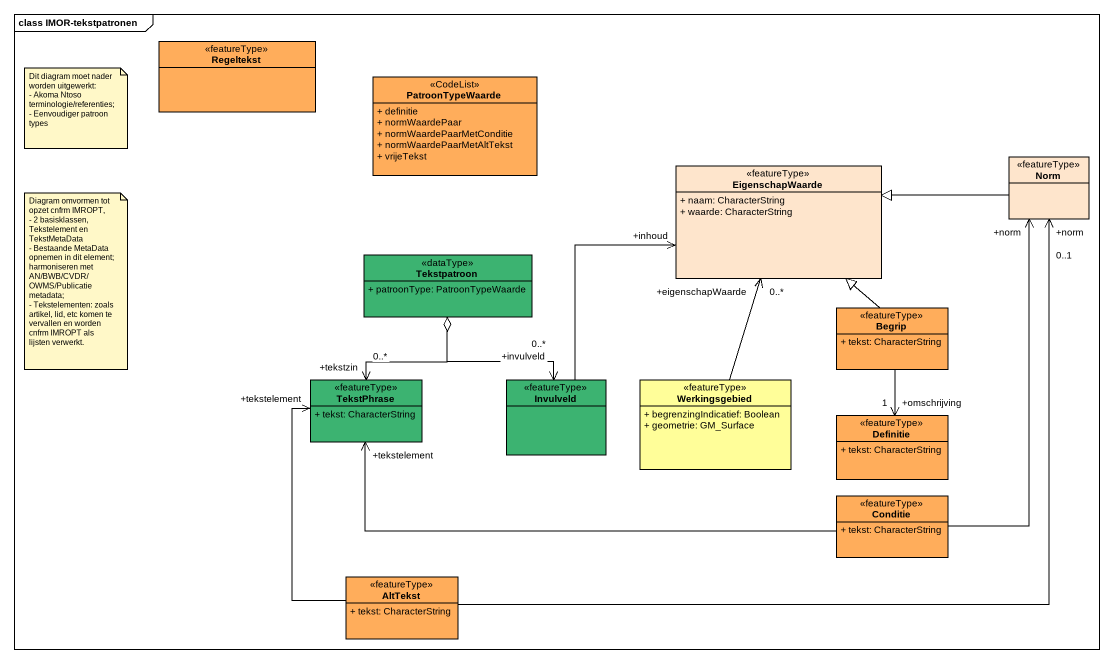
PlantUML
@startuml
mainframe class IMOR-tekstpatronen
hide circle
hide empty members
skinparam classAttributeIconSize 0
class Regeltekst <<featureType>> #FFAD5B
class PatroonTypeWaarde <<CodeList>> #FFAD5B {
  + definitie
  + normWaardePaar
  + normWaardePaarMetConditie
  + normWaardePaarMetAltTekst
  + vrijeTekst
}
class EigenschapWaarde <<featureType>> #FEE5CC {
  + naam: CharacterString
  + waarde: CharacterString
}
class Norm <<featureType>> #FEE5CC
class Tekstpatroon <<dataType>> #3CB371 {
  + patroonType: PatroonTypeWaarde
}
class Begrip <<featureType>> #FFAD5B {
  + tekst: CharacterString
}
class TekstPhrase <<featureType>> #3CB371 {
  + tekst: CharacterString
}
class Invulveld <<featureType>> #3CB371
class Werkingsgebied <<featureType>> #FFFE99 {
  + begrenzingIndicatief: Boolean
  + geometrie: GM_Surface
}
class Definitie <<featureType>> #FFAD5B {
  + tekst: CharacterString
}
class Conditie <<featureType>> #FFAD5B {
  + tekst: CharacterString
}
class AltTekst <<featureType>> #FFAD5B {
  + tekst: CharacterString
}
EigenschapWaarde "+inhoud" <-- Invulveld
Norm -left-|> EigenschapWaarde
Begrip -up-|> EigenschapWaarde
Begrip --> "+omschrijving\n1" Definitie
TekstPhrase "+tekstzin\n0..*" <-up-o Tekstpatroon
Invulveld "+invulveld\n0..*" <-up-o Tekstpatroon
Werkingsgebied -up-> "+eigenschapWaarde\n0..*" EigenschapWaarde
Conditie -up-> "+norm" Norm
Conditie -left-> "+tekstelement" TekstPhrase
AltTekst -up-> "+norm\n0..1" Norm
AltTekst -up-> "+tekstelement" TekstPhrase
note as N1
  Dit diagram moet nader worden uitgewerkt:
  - Akoma Ntoso terminologie/referenties;
  - Eenvoudiger patroon types
end note
note as N2
  Diagram omvormen tot opzet cnfrm IMROPT,
  - 2 basisklassen, Tekstelement en TekstMetaData
  - Bestaande MetaData opnemen in dit element; harmoniseren met AN/BWB/CVDR/OWMS/Publicatie metadata;
  - Tekstelementen: zoals artikel, lid, etc komen te vervallen en worden cnfrm IMROPT als lijsten verwerkt.
end note
@enduml
